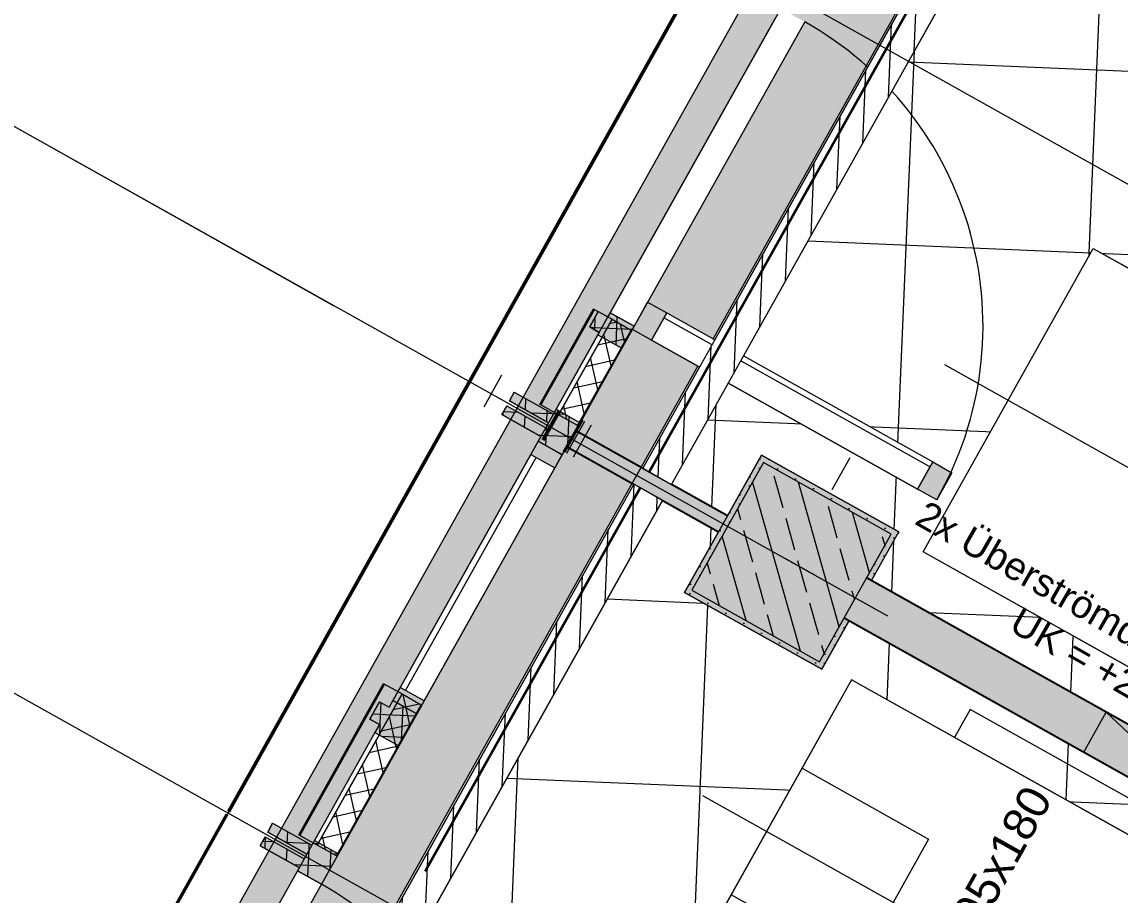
# Model space of a CAD drawing. Header units: metres. Extents: x -27.1 to 50.1, y 105.7 to 163.4.
# Drawn here: x -16.361 to -13.363, y 131.424 to 133.809 of the extents above; entities that cross this region are included whole.
import ezdxf

# ---------------------------------------------------------------- set-up
doc = ezdxf.new("R2010")
doc.units = ezdxf.units.M
doc.header["$MEASUREMENT"] = 0
for name, pattern in [('Achse', [0.0023, 0.0015, -0.0008]), ('Punktlinie', [0.0035, 0, -0.0035]), ('Strichlinie-über-Schnitt', [0.0023, 0.0008, -0.0015]), ('Strichlinie_ eng', [0.0023, 0.0015, -0.0008]), ('Strichpunktlinie', [0.006703, 0.003528, -0.001764, 0, -0.001411]), ('Wipeout_Contour', [1, 0, -1])]:
    doc.linetypes.add(name, pattern=pattern)
for name, color, linetype in [('00  Raster', 7, 'Continuous'), ('00  Raster Ausbau', 7, 'Continuous'), ('10  Fassade', 7, 'Continuous'), ('10  Fassade_Deckschraffur', 7, 'Continuous'), ('10  Fassade_Schnittschraffur', 7, 'Continuous'), ('10  Stützen', 7, 'Continuous'), ('10  Stützen_Schnittschraffur', 7, 'Continuous'), ('10  Wand Massiv_Deckschraffur', 7, 'Continuous'), ('10  Wand Massiv_Fenster', 7, 'Continuous'), ('20  Deckensegel', 7, 'Continuous'), ('20  Möbel', 7, 'Continuous'), ('20 Wand Leichtbau MIETERAUSBAU_Fenster', 7, 'Continuous'), ('50  NUF - Raumstempel', 7, 'Continuous'), ('Neubau_20  Decke Abhangdecke', 7, 'Continuous'), ('Neubau_20  Decke Abhangdecke_Deckschraffur', 7, 'Continuous'), ('Neubau_20  Deckenspiegel + Einbauten', 7, 'Continuous'), ('Neubau_20 Wand Leichtbau MIETERAUSBAU', 7, 'Continuous'), ('Neubau_20 Wand Leichtbau MIETERAUSBAU_Fenster', 7, 'Continuous'), ('Neubau_20 Wand Leichtbau MIETERAUSBAU_Schnittschraffur', 7, 'Continuous')]:
    doc.layers.add(name, color=color, linetype=linetype)
doc.styles.add('ERSTELLTER_STIL_1', font='arial.ttf')
pattern_1 = [(87.60545, (0, 0), (-0.4995634, 0.0208903), []), (177.60545, (0, 0), (0.0208903, 0.4995634), [])]
pattern_2 = [(102.605446, (0, 0), (0.048794801, 0.0109118), []), (192.605446, (0, 0), (-0.0109118, 0.048794801), [])]
pattern_3 = [(87.605446, (0, 0), (-0.059947608, 0.00250684), []), (177.605446, (0, 0), (0.00250684, 0.059947608), [])]
pattern_4 = [(87.605446, (0, 0), (-0.06494324, 0.002715745), [])]

msp = doc.modelspace()

# ---------------------------------------------------------------- wipeouts: each hides what was drawn before it
at = {"color": 254, "linetype": 'Wipeout_Contour', "lineweight": 0, "ltscale": 578.896248}
msp.add_wipeout([(1.5068, 161.8649), (-18.3925, 126.3498), (-18.2219, 126.2542), (1.6769, 161.7686)], dxfattribs=at).dxf.layer = '10  Fassade_Deckschraffur'

# ---------------------------------------------------------------- next in the draw order: wipeouts: each hides what was drawn before it
at = {"color": 254, "linetype": 'Wipeout_Contour', "lineweight": 0, "ltscale": 579.750368}
msp.add_wipeout([(1.2236, 162.0253), (-18.6764, 126.5088), (-18.6188, 126.4766), (1.2811, 161.9927)], dxfattribs=at).dxf.layer = '10  Fassade_Deckschraffur'

# ---------------------------------------------------------------- next in the draw order: wipeouts: each hides what was drawn before it
at = {"color": 254, "linetype": 'Wipeout_Contour', "lineweight": 0, "ltscale": 579.478915}
msp.add_wipeout([(-18.4602, 126.3877), (1.4393, 161.9032), (1.2811, 161.9927), (-18.6188, 126.4766)], dxfattribs=at).dxf.layer = '10  Fassade_Deckschraffur'

# ---------------------------------------------------------------- next in the draw order: wipeouts: each hides what was drawn before it
at = {"color": 254, "linetype": 'Wipeout_Contour', "lineweight": 0, "ltscale": 579.276268}
msp.add_wipeout([(1.4393, 161.9032), (-18.4602, 126.3877), (-18.4575, 126.3862), (1.4419, 161.9017)], dxfattribs=at).dxf.layer = '10  Fassade_Deckschraffur'

# ---------------------------------------------------------------- next in the draw order: wipeouts: each hides what was drawn before it
at = {"color": 254, "linetype": 'Wipeout_Contour', "lineweight": 0, "ltscale": 579.199344}
msp.add_wipeout([(1.4446, 161.9001), (-18.4548, 126.3847), (-18.4016, 126.3549), (1.4977, 161.8701)], dxfattribs=at).dxf.layer = '10  Fassade_Deckschraffur'

# ---------------------------------------------------------------- next in the draw order: wipeouts: each hides what was drawn before it
at = {"color": 254, "linetype": 'Wipeout_Contour', "lineweight": 0, "ltscale": 579.127053}
msp.add_wipeout([(-18.3972, 126.3524), (1.5021, 161.8676), (1.4977, 161.8701), (-18.4016, 126.3549)], dxfattribs=at).dxf.layer = '10  Fassade_Deckschraffur'

# ---------------------------------------------------------------- next in the draw order: wipeouts: each hides what was drawn before it
at = {"color": 254, "linetype": 'Wipeout_Contour', "lineweight": 0, "ltscale": 579.115674}
msp.add_wipeout([(1.5021, 161.8676), (-18.3972, 126.3524), (-18.3925, 126.3498), (1.5068, 161.8649)], dxfattribs=at).dxf.layer = '10  Fassade_Deckschraffur'

# ---------------------------------------------------------------- next in the draw order: hatches: boundary and pattern name
at = {"layer": '10  Wand Massiv_Deckschraffur', "linetype": 'Continuous', "lineweight": 0, "true_color": 0xffffff}
msp.add_hatch(color=7, dxfattribs=at).paths.add_polyline_path([(-18.2218, 126.2542), (1.677, 161.7686), (1.3506, 161.9533), (-18.549, 126.4375)])
at = {"layer": 'Neubau_20  Decke Abhangdecke_Deckschraffur', "linetype": 'Continuous', "lineweight": 18, "true_color": 0xdcff15}
h = msp.add_hatch(dxfattribs=at)
h.set_pattern_fill('Bauliche_Anlagen__geplan_55', color=60, style=0, pattern_type=2)
h.set_pattern_definition(pattern_1)
h.paths.add_polyline_path([(-14.5878, 132.5457), (-14.4351, 132.4601), (-14.3423, 132.6259), (-13.9671, 132.4157), (-14.0417, 132.2827), (-10.5651, 130.3348), (-7.9867, 134.9366), (-11.4632, 136.8845), (-11.5378, 136.7515), (-11.9129, 136.9617), (-11.82, 137.1274), (-11.9727, 137.213)])
h = msp.add_hatch(dxfattribs=at)
h.set_pattern_fill('Bauliche_Anlagen__geplan_55', color=60, style=0, pattern_type=2)
h.set_pattern_definition(pattern_1)
h.paths.add_polyline_path([(-18.5789, 125.4226), (-16.3631, 124.1811), (-16.3557, 124.1941), (-12.4212, 121.9896), (-7.1238, 131.4442), (-9.1608, 132.5855), (-10.5172, 130.1646), (-14.1028, 132.1736), (-14.1773, 132.0406), (-14.5524, 132.2508), (-14.4596, 132.4165), (-14.6122, 132.5021)])

# ---------------------------------------------------------------- next in the draw order: linework, layer by layer
at = {"layer": '10  Fassade', "color": 255, "linetype": 'Punktlinie', "lineweight": 18, "ltscale": 1000}
msp.add_line((-18.3745, 126.3397), (1.5247, 161.8548), dxfattribs=at)
at = {"layer": '10  Fassade', "color": 7, "linetype": 'Continuous', "lineweight": 13, "ltscale": 1000}
for p, q in [((-14.7876, 133.0176), (-14.8111, 132.9757)), ((-15.0169, 132.7976), (-15.0304, 132.7736)), ((-15.0304, 132.7736), (-14.9235, 132.7137)), ((-15.0377, 132.7605), (-15.0511, 132.7365)), ((-15.0377, 132.7605), (-14.9308, 132.7006)), ((-14.9235, 132.7137), (-14.9308, 132.7006)), ((-15.385, 131.9515), (-15.4114, 131.9044)), ((-15.4114, 131.9044), (-15.3852, 131.8897)), ((-15.6768, 131.6199), (-15.6903, 131.5959)), ((-15.6976, 131.5828), (-15.711, 131.5588)), ((-15.6976, 131.5828), (-15.5907, 131.5229)), ((-15.6903, 131.5959), (-15.5834, 131.536))]:
    msp.add_line(p, q, dxfattribs=at)
at = {"layer": '10  Fassade', "color": 255, "linetype": 'Punktlinie', "lineweight": 18, "ltscale": 1000, "flags": 128}
for points in [[(-18.6764, 126.5088), (1.2236, 162.0253)], [(-18.6188, 126.4766), (1.2811, 161.9927)], [(-18.4602, 126.3877), (1.4393, 161.9032)], [(-18.4575, 126.3862), (1.4419, 161.9017)], [(-18.4548, 126.3847), (1.4446, 161.9001)], [(-18.4016, 126.3549), (1.4977, 161.8701)], [(-18.3972, 126.3524), (1.5021, 161.8676)], [(-18.3925, 126.3498), (1.5068, 161.8649)], [(-18.2219, 126.2542), (1.6769, 161.7686)]]:
    msp.add_lwpolyline(points, dxfattribs=at)
at = {"layer": '10  Fassade', "color": 7, "linetype": 'Strichlinie_ eng', "lineweight": 18, "ltscale": 1000, "flags": 128}
for points in [[(1.4333, 161.9065), (1.0653, 161.2497), (0.9101, 160.9727), (0.4643, 160.1771), (0.2502, 159.795), (-0.2545, 158.8942), (-0.4097, 158.6172), (-0.8555, 157.8216), (-1.0696, 157.4395), (-1.5743, 156.5388), (-1.7294, 156.2618), (-2.1752, 155.4662), (-2.3893, 155.0841), (-2.894, 154.1833), (-3.0492, 153.9063), (-3.495, 153.1107), (-3.7091, 152.7286), (-4.2138, 151.8278), (-4.369, 151.5509), (-4.8148, 150.7552), (-5.0289, 150.3731), (-5.5336, 149.4724), (-5.6888, 149.1954), (-6.1346, 148.3998), (-6.3487, 148.0177), (-6.8533, 147.1169), (-7.0085, 146.8399), (-7.4543, 146.0443), (-7.6684, 145.6622), (-8.1731, 144.7615), (-8.3283, 144.4845), (-8.7741, 143.6889), (-8.9882, 143.3067), (-9.4929, 142.406), (-9.6481, 142.129), (-10.0939, 141.3334), (-10.308, 140.9513), (-10.8127, 140.0505), (-10.9679, 139.7736), (-11.4136, 138.9779), (-11.6277, 138.5958), (-12.1324, 137.6951), (-12.2876, 137.4181), (-12.7334, 136.6225), (-12.9475, 136.2404), (-13.4522, 135.3396), (-13.6074, 135.0626), (-14.0532, 134.267), (-14.2673, 133.8849), (-14.772, 132.9842), (-14.9272, 132.7072), (-15.373, 131.9115), (-15.5871, 131.5294), (-16.0917, 130.6287), (-16.2469, 130.3517), (-16.6927, 129.5561), (-16.9068, 129.174), (-17.4115, 128.2732), (-17.5667, 127.9962), (-18.0125, 127.2006), (-18.4661, 126.391)], [(1.4986, 161.8696), (1.1307, 161.213), (0.9755, 160.9361), (0.5297, 160.1404), (0.3156, 159.7583), (-0.189, 158.8576), (-0.3442, 158.5806), (-0.79, 157.785), (-1.0041, 157.4029), (-1.5088, 156.5021), (-1.664, 156.2251), (-2.1098, 155.4295), (-2.3239, 155.0474), (-2.8286, 154.1467), (-2.9838, 153.8697), (-3.4296, 153.074), (-3.6437, 152.6919), (-4.1484, 151.7912), (-4.3036, 151.5142), (-4.7494, 150.7186), (-4.9634, 150.3365), (-5.4681, 149.4357), (-5.6233, 149.1587), (-6.0691, 148.3631), (-6.2832, 147.981), (-6.7879, 147.0803), (-6.9431, 146.8033), (-7.3889, 146.0077), (-7.603, 145.6255), (-8.1077, 144.7248), (-8.2629, 144.4478), (-8.7087, 143.6522), (-8.9228, 143.2701), (-9.4275, 142.3693), (-9.5827, 142.0924), (-10.0284, 141.2967), (-10.2425, 140.9146), (-10.7472, 140.0139), (-10.9024, 139.7369), (-11.3482, 138.9413), (-11.5623, 138.5592), (-12.067, 137.6584), (-12.2222, 137.3814), (-12.668, 136.5858), (-12.8821, 136.2037), (-13.3868, 135.303), (-13.542, 135.026), (-13.9878, 134.2303), (-14.2019, 133.8482), (-14.7065, 132.9475), (-14.8617, 132.6705), (-15.3075, 131.8749), (-15.5216, 131.4928), (-16.0263, 130.592), (-16.1815, 130.315), (-16.6273, 129.5194), (-16.8414, 129.1373), (-17.3461, 128.2366), (-17.5013, 127.9596), (-17.9471, 127.164), (-18.4007, 126.3544)], [(-14.8111, 132.9757), (-14.7876, 133.0176)], [(-14.7876, 133.0176), (-14.7615, 133.0029)], [(-14.7849, 132.961), (-14.8111, 132.9757)], [(-15.0304, 132.7736), (-15.0169, 132.7976)], [(-14.9235, 132.7137), (-15.0304, 132.7736)], [(-15.0169, 132.7976), (-14.9101, 132.7377)], [(-15.0511, 132.7365), (-15.0377, 132.7605)], [(-15.0377, 132.7605), (-14.9308, 132.7006)], [(-14.9443, 132.6766), (-15.0511, 132.7365)], [(-15.4114, 131.9044), (-15.385, 131.9515)], [(-15.385, 131.9515), (-15.3588, 131.9368)], [(-15.3852, 131.8897), (-15.4114, 131.9044)], [(-15.6903, 131.5959), (-15.6768, 131.6199)], [(-15.6768, 131.6199), (-15.57, 131.56)], [(-15.711, 131.5588), (-15.6976, 131.5828)], [(-15.6976, 131.5828), (-15.5907, 131.5229)], [(-15.5834, 131.536), (-15.6903, 131.5959)], [(-15.6042, 131.4989), (-15.711, 131.5588)]]:
    msp.add_lwpolyline(points, dxfattribs=at)
at = {"layer": '10  Fassade', "color": 7, "linetype": 'Continuous', "lineweight": 13, "ltscale": 1000, "flags": 128}
msp.add_lwpolyline([(-15.5834, 131.536), (-15.5871, 131.5294), (-15.5907, 131.5229)], dxfattribs=at)
at = {"layer": '10  Wand Massiv_Fenster', "color": 7, "linetype": 'Continuous', "lineweight": 13, "ltscale": 1000}
for p, q in [((1.3506, 161.9533), (-18.549, 126.4375)), ((1.677, 161.7686), (-18.2218, 126.2542))]:
    msp.add_line(p, q, dxfattribs=at)
at = {"layer": '20  Möbel', "color": 9, "linetype": 'Continuous', "lineweight": 18, "ltscale": 1000}
for p, q in [((-13.7723, 131.9311), (-13.9678, 131.5822)), ((-12.7254, 131.3446), (-13.7723, 131.9311)), ((-13.9678, 131.5822), (-12.921, 130.9956))]:
    msp.add_line(p, q, dxfattribs=at)
at = {"layer": 'Neubau_20  Decke Abhangdecke', "color": 7, "linetype": 'Strichlinie-über-Schnitt', "lineweight": 13, "ltscale": 1000, "flags": 128}
msp.add_lwpolyline([(-14.5878, 132.5457), (-14.4351, 132.4601), (-14.3423, 132.6259), (-13.9671, 132.4157), (-14.0417, 132.2827), (-10.5651, 130.3348), (-7.9867, 134.9366), (-11.4632, 136.8845), (-11.5378, 136.7515), (-11.9129, 136.9617), (-11.82, 137.1274), (-11.9727, 137.213)], close=True, dxfattribs=at)
at = {"layer": 'Neubau_20  Decke Abhangdecke', "color": 7, "linetype": 'Continuous', "lineweight": 13, "ltscale": 1000, "flags": 128}
msp.add_lwpolyline([(-18.5789, 125.4226), (-16.3631, 124.1811), (-16.3557, 124.1941), (-12.4212, 121.9896), (-7.1238, 131.4442), (-9.1608, 132.5855), (-10.5172, 130.1646), (-14.1028, 132.1736), (-14.1773, 132.0406), (-14.5524, 132.2508), (-14.4596, 132.4165), (-14.6122, 132.5021)], close=True, dxfattribs=at)

# ---------------------------------------------------------------- next in the draw order: wipeouts: each hides what was drawn before it
at = {"color": 254, "linetype": 'Wipeout_Contour', "lineweight": 0, "ltscale": 536.788155}
msp.add_wipeout([(-14.7551, 133.0143), (-14.6897, 132.9776), (-14.2239, 133.809), (-14.2893, 133.8456)], dxfattribs=at).dxf.layer = '10  Fassade_Deckschraffur'
at = {"color": 254, "linetype": 'Wipeout_Contour', "lineweight": 0, "ltscale": 534.631781}
msp.add_wipeout([(-14.9027, 132.7508), (-14.8373, 132.7141), (-14.7234, 132.9174), (-14.7888, 132.9541)], dxfattribs=at).dxf.layer = '10  Fassade_Deckschraffur'
at = {"color": 254, "linetype": 'Wipeout_Contour', "lineweight": 0, "ltscale": 532.611134}
msp.add_wipeout([(-15.3485, 131.9552), (-15.2831, 131.9185), (-14.8862, 132.6269), (-14.9516, 132.6635)], dxfattribs=at).dxf.layer = '10  Fassade_Deckschraffur'
at = {"color": 254, "linetype": 'Wipeout_Contour', "lineweight": 0, "ltscale": 530.421931}
msp.add_wipeout([(-15.5626, 131.5731), (-15.4972, 131.5364), (-15.332, 131.8313), (-15.3974, 131.8679)], dxfattribs=at).dxf.layer = '10  Fassade_Deckschraffur'
at = {"color": 254, "linetype": 'Wipeout_Contour', "lineweight": 0, "ltscale": 528.028605}
msp.add_wipeout([(-16.0749, 130.6588), (-16.0095, 130.6221), (-15.5436, 131.4535), (-15.6091, 131.4902)], dxfattribs=at).dxf.layer = '10  Fassade_Deckschraffur'

# ---------------------------------------------------------------- next in the draw order: hatches: boundary and pattern name
at = {"layer": '10  Fassade', "linetype": 'Continuous', "lineweight": 0, "true_color": 0xffffff}
for points in [[(-14.9469, 132.7641), (-14.9443, 132.7626), (-14.7981, 133.0234), (-14.8007, 133.0249)], [(-14.8439, 132.7064), (-14.8422, 132.7054), (-14.696, 132.9663), (-14.6978, 132.9672)], [(-15.6055, 131.5885), (-15.6029, 131.587), (-15.3715, 132.0001), (-15.3741, 132.0016)], [(-15.5026, 131.5308), (-15.5009, 131.5299), (-15.2694, 131.9429), (-15.2712, 131.9439)]]:
    msp.add_hatch(color=7, dxfattribs=at).paths.add_polyline_path(points)
at = {"layer": '10  Fassade', "linetype": 'Continuous', "lineweight": 13, "true_color": 0x000100}
h = msp.add_hatch(dxfattribs=at)
h.set_pattern_fill('Dämmung__hart_2_0001', color=98, style=0, pattern_type=2)
h.set_pattern_definition(pattern_2)
h.paths.add_polyline_path([(-14.8963, 132.7357), (-14.8439, 132.7064), (-14.6978, 132.9672), (-14.7501, 132.9966)])
h = msp.add_hatch(dxfattribs=at)
h.set_pattern_fill('Dämmung__hart_2_0001', color=98, style=0, pattern_type=2)
h.set_pattern_definition(pattern_2)
h.paths.add_polyline_path([(-15.5549, 131.5602), (-15.5026, 131.5308), (-15.2712, 131.9439), (-15.3235, 131.9732)])
at = {"layer": '10  Fassade_Schnittschraffur', "linetype": 'Continuous', "lineweight": 0, "true_color": 0xffffff}
for points in [[(-14.7615, 133.0029), (-14.7876, 133.0176), (-14.8111, 132.9757), (-14.7849, 132.961)], [(-14.7551, 133.0143), (-14.7615, 133.0029), (-14.7849, 132.961), (-14.7888, 132.9541), (-14.7234, 132.9174), (-14.6897, 132.9776)], [(-14.7551, 133.0143), (-14.6897, 132.9776), (-14.755, 133.0144)], [(-15.0169, 132.7976), (-15.0304, 132.7736), (-14.9235, 132.7137), (-14.9101, 132.7377)], [(-15.0511, 132.7365), (-14.9443, 132.6766), (-14.9308, 132.7006), (-15.0377, 132.7605)], [(-15.385, 131.9515), (-15.4114, 131.9044), (-15.3852, 131.8897), (-15.3588, 131.9368)], [(-15.57, 131.56), (-15.6768, 131.6199), (-15.6903, 131.5959), (-15.5834, 131.536)], [(-15.711, 131.5588), (-15.6042, 131.4989), (-15.5907, 131.5229), (-15.6976, 131.5828)], [(-15.5834, 131.536), (-15.5871, 131.5294), (-15.5907, 131.5229), (-15.6042, 131.4989), (-15.6091, 131.4902), (-15.5436, 131.4535), (-15.4972, 131.5364), (-15.5626, 131.5731)], [(-15.6092, 131.49), (-15.5437, 131.4533), (-15.6091, 131.4902)]]:
    msp.add_hatch(color=7, dxfattribs=at).paths.add_polyline_path(points)
at = {"layer": '10  Fassade_Schnittschraffur', "linetype": 'Continuous', "lineweight": 13, "true_color": 0x000100}
h = msp.add_hatch(dxfattribs=at)
h.set_pattern_fill('Dämmung__hart_1_0001', color=98, style=0, pattern_type=2)
h.set_pattern_definition(pattern_3)
h.paths.add_polyline_path([(-14.7615, 133.0029), (-14.7876, 133.0176), (-14.8111, 132.9757), (-14.7849, 132.961)])
h = msp.add_hatch(dxfattribs=at)
h.set_pattern_fill('Dämmung__hart_1_0001', color=98, style=0, pattern_type=2)
h.set_pattern_definition(pattern_3)
h.paths.add_polyline_path([(-14.7551, 133.0143), (-14.7615, 133.0029), (-14.7849, 132.961), (-14.7888, 132.9541), (-14.7234, 132.9174), (-14.6897, 132.9776)])
h = msp.add_hatch(dxfattribs=at)
h.set_pattern_fill('Dämmung__hart_1_0001', color=98, style=0, pattern_type=2)
h.set_pattern_definition(pattern_3)
h.paths.add_polyline_path([(-15.0169, 132.7976), (-15.0304, 132.7736), (-14.9235, 132.7137), (-14.9101, 132.7377)])
h = msp.add_hatch(dxfattribs=at)
h.set_pattern_fill('Dämmung__hart_1_0001', color=98, style=0, pattern_type=2)
h.set_pattern_definition(pattern_3)
h.paths.add_polyline_path([(-15.0511, 132.7365), (-14.9443, 132.6766), (-14.9308, 132.7006), (-15.0377, 132.7605)])
h = msp.add_hatch(dxfattribs=at)
h.set_pattern_fill('Dämmung__hart_1_0001', color=98, style=0, pattern_type=2)
h.set_pattern_definition(pattern_3)
h.paths.add_polyline_path([(-15.385, 131.9515), (-15.4114, 131.9044), (-15.3852, 131.8897), (-15.3588, 131.9368)])
h = msp.add_hatch(dxfattribs=at)
h.set_pattern_fill('Dämmung__hart_1_0001', color=98, style=0, pattern_type=2)
h.set_pattern_definition(pattern_3)
h.paths.add_polyline_path([(-15.57, 131.56), (-15.6768, 131.6199), (-15.6903, 131.5959), (-15.5834, 131.536)])
h = msp.add_hatch(dxfattribs=at)
h.set_pattern_fill('Dämmung__hart_1_0001', color=98, style=0, pattern_type=2)
h.set_pattern_definition(pattern_3)
h.paths.add_polyline_path([(-15.711, 131.5588), (-15.6042, 131.4989), (-15.5907, 131.5229), (-15.6976, 131.5828)])
h = msp.add_hatch(dxfattribs=at)
h.set_pattern_fill('Dämmung__hart_1_0001', color=98, style=0, pattern_type=2)
h.set_pattern_definition(pattern_3)
h.paths.add_polyline_path([(-15.5834, 131.536), (-15.5871, 131.5294), (-15.5907, 131.5229), (-15.6042, 131.4989), (-15.6091, 131.4902), (-15.5436, 131.4535), (-15.4972, 131.5364), (-15.5626, 131.5731)])

# ---------------------------------------------------------------- next in the draw order: linework, layer by layer
at = {"layer": '10  Fassade', "color": 7, "linetype": 'Continuous', "lineweight": 13, "ltscale": 1000}
for p, q in [((-14.7876, 133.0176), (-14.7615, 133.0029)), ((-14.7551, 133.0143), (-14.7615, 133.0029)), ((-14.7551, 133.0143), (-14.6897, 132.9776)), ((-14.8111, 132.9757), (-14.7849, 132.961)), ((-14.7849, 132.961), (-14.7888, 132.9541)), ((-14.7888, 132.9541), (-14.7234, 132.9174)), ((-14.6897, 132.9776), (-14.7234, 132.9174)), ((-15.0169, 132.7976), (-14.9101, 132.7377)), ((-14.9027, 132.7508), (-14.9101, 132.7377)), ((-14.9027, 132.7508), (-14.8373, 132.7141)), ((-15.0511, 132.7365), (-14.9443, 132.6766)), ((-14.8373, 132.7141), (-14.8862, 132.6269)), ((-14.9443, 132.6766), (-14.9516, 132.6635)), ((-15.385, 131.9515), (-15.3588, 131.9368)), ((-15.3485, 131.9552), (-15.3588, 131.9368)), ((-15.2831, 131.9185), (-15.332, 131.8313)), ((-15.3852, 131.8897), (-15.3974, 131.8679)), ((-15.3974, 131.8679), (-15.332, 131.8313)), ((-15.6768, 131.6199), (-15.57, 131.56)), ((-15.711, 131.5588), (-15.6042, 131.4989)), ((-15.5626, 131.5731), (-15.57, 131.56)), ((-15.5626, 131.5731), (-15.4972, 131.5364)), ((-15.4972, 131.5364), (-15.5436, 131.4535)), ((-15.6042, 131.4989), (-15.6091, 131.4902)), ((-15.6091, 131.4902), (-15.5436, 131.4535))]:
    msp.add_line(p, q, dxfattribs=at)
at = {"layer": '10  Fassade', "color": 7, "linetype": 'Continuous', "lineweight": 18, "ltscale": 1000, "flags": 128}
for points in [[(-14.2893, 133.8456), (-14.7551, 133.0143)], [(-14.2239, 133.809), (-14.6897, 132.9776)], [(-14.7888, 132.9541), (-14.9027, 132.7508)], [(-14.7234, 132.9174), (-14.8373, 132.7141)], [(-14.9516, 132.6635), (-15.3485, 131.9552)], [(-14.8862, 132.6269), (-15.2831, 131.9185)], [(-15.3974, 131.8679), (-15.5626, 131.5731)], [(-15.332, 131.8313), (-15.4972, 131.5364)], [(-15.6091, 131.4902), (-16.0749, 130.6588)], [(-15.5436, 131.4535), (-16.0095, 130.6221)]]:
    msp.add_lwpolyline(points, dxfattribs=at)
for points in [[(-14.9469, 132.7641), (-14.8007, 133.0249), (-14.7981, 133.0234), (-14.9443, 132.7626)], [(-14.9443, 132.7626), (-14.7981, 133.0234), (-14.7501, 132.9966), (-14.8963, 132.7357)], [(-14.6897, 132.9776), (-14.755, 133.0144)], [(-14.8963, 132.7357), (-14.7501, 132.9966), (-14.6978, 132.9672), (-14.8439, 132.7064)], [(-14.8439, 132.7064), (-14.6978, 132.9672), (-14.696, 132.9663), (-14.8422, 132.7054)], [(-15.6055, 131.5885), (-15.3741, 132.0016), (-15.3715, 132.0001), (-15.6029, 131.587)], [(-15.6029, 131.587), (-15.3715, 132.0001), (-15.3235, 131.9732), (-15.5549, 131.5602)], [(-15.5549, 131.5602), (-15.3235, 131.9732), (-15.2712, 131.9439), (-15.5026, 131.5308)], [(-15.5026, 131.5308), (-15.2712, 131.9439), (-15.2694, 131.9429), (-15.5009, 131.5299)], [(-15.6091, 131.4902), (-15.5437, 131.4533)]]:
    msp.add_lwpolyline(points, close=True, dxfattribs=at)
at = {"layer": '10  Fassade', "color": 7, "linetype": 'Continuous', "lineweight": 13, "ltscale": 1000}
msp.add_arc((-16.0094, 130.6223), 0.9526, 330.1365, 60.738, dxfattribs=at)
at = {"layer": 'Neubau_20 Wand Leichtbau MIETERAUSBAU', "color": 7, "linetype": 'Continuous', "lineweight": 13, "ltscale": 1000, "flags": 128}
msp.add_lwpolyline([(-14.8504, 132.6928), (-14.8748, 132.6492)], dxfattribs=at)

# ---------------------------------------------------------------- next in the draw order: wipeouts: each hides what was drawn before it
at = {"color": 254, "linetype": 'Wipeout_Contour', "lineweight": 0, "ltscale": 532.610914}
msp.add_wipeout([(-15.3284, 131.9911), (-15.263, 131.9544), (-14.9063, 132.5909), (-14.9718, 132.6276)], dxfattribs=at).dxf.layer = '10  Fassade_Deckschraffur'
at = {"color": 254, "linetype": 'Wipeout_Contour', "lineweight": 0, "ltscale": 534.152631}
msp.add_wipeout([(-14.6006, 133.0139), (-14.6421, 132.9397), (-13.9158, 132.5327), (-13.8742, 132.6069)], dxfattribs=at).dxf.layer = '10  Fassade_Schnittschraffur'

# ---------------------------------------------------------------- next in the draw order: hatches: boundary and pattern name
at = {"layer": '10  Fassade_Schnittschraffur', "linetype": 'Continuous', "lineweight": 0, "true_color": 0xffffff}
for points in [[(-14.6529, 133.0432), (-14.6945, 132.969), (-14.6421, 132.9397), (-14.6006, 133.0139)], [(-14.9027, 132.7508), (-14.9101, 132.7377), (-14.9235, 132.7137), (-14.9308, 132.7006), (-14.9443, 132.6766), (-14.9516, 132.6635), (-14.8862, 132.6269), (-14.8373, 132.7141)], [(-14.9517, 132.6634), (-14.9718, 132.6276), (-14.9063, 132.5909), (-14.8863, 132.6267)], [(-14.9517, 132.6634), (-14.8863, 132.6267), (-14.9516, 132.6635)], [(-13.8742, 132.6069), (-13.9158, 132.5327), (-13.8634, 132.5034), (-13.8219, 132.5776)], [(-15.283, 131.9187), (-15.263, 131.9544), (-15.3284, 131.9911), (-15.3484, 131.9553)], [(-15.3485, 131.9552), (-15.3588, 131.9368), (-15.3852, 131.8897), (-15.3974, 131.8679), (-15.332, 131.8313), (-15.2831, 131.9185)], [(-15.3485, 131.9552), (-15.2831, 131.9185), (-15.3484, 131.9553)]]:
    msp.add_hatch(color=7, dxfattribs=at).paths.add_polyline_path(points)
at = {"layer": '10  Fassade_Schnittschraffur', "linetype": 'Continuous', "lineweight": 13, "true_color": 0x000100}
h = msp.add_hatch(dxfattribs=at)
h.set_pattern_fill('Dämmung__hart_1_0001', color=98, style=0, pattern_type=2)
h.set_pattern_definition(pattern_3)
h.paths.add_polyline_path([(-14.9027, 132.7508), (-14.9101, 132.7377), (-14.9235, 132.7137), (-14.9308, 132.7006), (-14.9443, 132.6766), (-14.9516, 132.6635), (-14.8862, 132.6269), (-14.8373, 132.7141)])
h = msp.add_hatch(dxfattribs=at)
h.set_pattern_fill('Dämmung__hart_1_0001', color=98, style=0, pattern_type=2)
h.set_pattern_definition(pattern_3)
h.paths.add_polyline_path([(-15.3485, 131.9552), (-15.3588, 131.9368), (-15.3852, 131.8897), (-15.3974, 131.8679), (-15.332, 131.8313), (-15.2831, 131.9185)])
at = {"layer": '10  Stützen_Schnittschraffur', "linetype": 'Continuous', "lineweight": 0, "true_color": 0xffffff}
for points in [[(-14.3423, 132.6259), (-14.5524, 132.2508), (-14.1773, 132.0406), (-14.1028, 132.1736), (-14.1159, 132.1809), (-14.1831, 132.061), (-14.532, 132.2565), (-14.3365, 132.6055), (-13.9876, 132.41), (-14.0548, 132.29), (-14.0417, 132.2827), (-13.9671, 132.4157)], [(-14.1831, 132.061), (-13.9876, 132.41), (-14.3365, 132.6055), (-14.532, 132.2565)]]:
    msp.add_hatch(color=7, dxfattribs=at).paths.add_polyline_path(points)
at = {"layer": '10  Stützen_Schnittschraffur', "linetype": 'Continuous', "lineweight": 13, "true_color": 0x000100}
h = msp.add_hatch(dxfattribs=at)
h.set_pattern_fill('Gips_0001', color=98, style=0, pattern_type=2)
h.set_pattern_definition([(87.605446, (0, 0), (-0.02497817, 0.001044517), [0, -0.025])])
h.paths.add_polyline_path([(-14.3423, 132.6259), (-14.5524, 132.2508), (-14.1773, 132.0406), (-14.1028, 132.1736), (-14.1159, 132.1809), (-14.1831, 132.061), (-14.532, 132.2565), (-14.3365, 132.6055), (-13.9876, 132.41), (-14.0548, 132.29), (-14.0417, 132.2827), (-13.9671, 132.4157)])
h = msp.add_hatch(dxfattribs=at)
h.set_pattern_fill('Beton__Stahlbeton_0001', color=98, style=0, pattern_type=2)
h.set_pattern_definition([(285.738, (-14.53203, 132.25652), (0.115501, 0.032549), []), (285.738, (-14.58978, 132.24024), (0.115501, 0.032549), [0.09, -0.03])])
h.paths.add_polyline_path([(-14.1831, 132.061), (-13.9876, 132.41), (-14.3365, 132.6055), (-14.532, 132.2565)])
at = {"layer": 'Neubau_20 Wand Leichtbau MIETERAUSBAU_Schnittschraffur', "linetype": 'Continuous', "lineweight": 18}
msp.add_hatch(color=9, dxfattribs=at).paths.add_polyline_path([(-14.8748, 132.6492), (-14.4596, 132.4165), (-14.4351, 132.4601), (-14.8504, 132.6928)])

# ---------------------------------------------------------------- next in the draw order: linework, layer by layer
at = {"layer": '10  Fassade', "color": 7, "linetype": 'Continuous', "lineweight": 18, "ltscale": 1000}
for p, q in [((-14.6006, 133.0139), (-13.8742, 132.6069)), ((-14.6079, 133.0008), (-13.8816, 132.5938)), ((-14.6421, 132.9397), (-13.9158, 132.5327)), ((-14.9718, 132.6276), (-15.3284, 131.9911)), ((-15.3136, 131.9828), (-14.9569, 132.6193)), ((-15.263, 131.9544), (-14.9063, 132.5909))]:
    msp.add_line(p, q, dxfattribs=at)
at = {"layer": '10  Fassade', "color": 7, "linetype": 'Continuous', "lineweight": 13, "ltscale": 1000}
for p, q in [((-14.9516, 132.6635), (-14.8862, 132.6269)), ((-15.3485, 131.9552), (-15.2831, 131.9185))]:
    msp.add_line(p, q, dxfattribs=at)
at = {"layer": '10  Fassade', "color": 7, "linetype": 'Continuous', "lineweight": 18, "ltscale": 1000, "flags": 128}
for points in [[(-14.6529, 133.0432), (-14.6006, 133.0139), (-14.6421, 132.9397), (-14.6945, 132.969)], [(-14.6006, 133.0139), (-13.8742, 132.6069), (-13.9158, 132.5327), (-14.6421, 132.9397)], [(-14.9517, 132.6634), (-14.9718, 132.6276), (-14.9063, 132.5909), (-14.8863, 132.6267)], [(-14.9516, 132.6635), (-14.8863, 132.6267)], [(-13.8742, 132.6069), (-13.8219, 132.5776), (-13.8634, 132.5034), (-13.9158, 132.5327)], [(-15.283, 131.9187), (-15.263, 131.9544), (-15.3284, 131.9911), (-15.3484, 131.9553)], [(-15.2831, 131.9185), (-15.3484, 131.9553)]]:
    msp.add_lwpolyline(points, close=True, dxfattribs=at)
at = {"layer": '10  Fassade', "color": 7, "linetype": 'Continuous', "lineweight": 13, "ltscale": 1000}
msp.add_arc((-14.6896, 132.9778), 0.9526, 330.1365, 60.738, dxfattribs=at)
at = {"layer": '10  Stützen', "color": 7, "linetype": 'Continuous', "lineweight": 13, "ltscale": 1000, "flags": 128}
msp.add_lwpolyline([(-14.0417, 132.2827), (-13.9671, 132.4157), (-14.3423, 132.6259), (-14.5524, 132.2508), (-14.1773, 132.0406), (-14.1028, 132.1736)], dxfattribs=at)
msp.add_lwpolyline([(-14.1831, 132.061), (-13.9876, 132.41), (-14.3365, 132.6055), (-14.532, 132.2565)], close=True, dxfattribs=at)
at = {"layer": '50  NUF - Raumstempel', "color": 253, "linetype": 'Punktlinie', "lineweight": 18, "ltscale": 1000, "true_color": 0x9f9f9f, "flags": 128}
msp.add_lwpolyline([(-10.0359, 110.1647), (-20.9522, 116.2812), (-16.4992, 124.2287), (-18.674, 125.4472), (-12.0678, 137.2376), (-11.8323, 137.1056), (-11.9129, 136.9617), (-11.5378, 136.7515), (-11.4571, 136.8954), (-6.3493, 134.0335), (-6.4299, 133.8895), (-6.0548, 133.6794), (-5.9741, 133.8233), (-5.8127, 133.7329), (-8.4694, 128.9914), (-4.7748, 126.9213), (-5.4078, 125.7916), (-2.4722, 124.1468), (-3.7407, 121.8829), (-3.5348, 121.7676)], close=True, dxfattribs=at)
at = {"layer": 'Neubau_20 Wand Leichtbau MIETERAUSBAU', "color": 7, "linetype": 'Continuous', "lineweight": 25, "ltscale": 1000, "flags": 128}
for points in [[(-14.4351, 132.4601), (-14.8504, 132.6928)], [(-14.8748, 132.6492), (-14.4596, 132.4165)]]:
    msp.add_lwpolyline(points, dxfattribs=at)

# ---------------------------------------------------------------- next in the draw order: wipeouts: each hides what was drawn before it
at = {"color": 254, "linetype": 'Wipeout_Contour', "lineweight": 0, "ltscale": 527.43371}
msp.add_wipeout([(-14.0957, 132.012), (-14.5601, 131.1833), (-12.9897, 130.3034), (-12.5254, 131.1322)], dxfattribs=at).dxf.layer = '20  Deckensegel'

# ---------------------------------------------------------------- next in the draw order: linework, layer by layer
at = {"layer": '20  Deckensegel', "color": 7, "linetype": 'Continuous', "lineweight": 18, "ltscale": 1000}
for p, q in [((-14.0957, 132.012), (-14.5601, 131.1833)), ((-12.5254, 131.1322), (-14.0957, 132.012)), ((-14.4247, 131.4249), (-14.2311, 131.7704)), ((-14.2311, 131.7704), (-13.8856, 131.5768)), ((-13.8856, 131.5768), (-14.0792, 131.2314)), ((-14.0792, 131.2314), (-14.4247, 131.4249))]:
    msp.add_line(p, q, dxfattribs=at)
at = {"layer": '20  Deckensegel', "color": 6, "linetype": 'Strichpunktlinie', "lineweight": 18, "ltscale": 1000}
msp.add_line((-12.5831, 130.6201), (-14.5024, 131.6954), dxfattribs=at)
at = {"layer": '20  Deckensegel', "color": 7, "linetype": 'Continuous', "lineweight": 18, "ltscale": 1000, "flags": 128}
msp.add_lwpolyline([(-14.0957, 132.012), (-14.5601, 131.1833), (-12.9897, 130.3034), (-12.5254, 131.1322)], close=True, dxfattribs=at)

# ---------------------------------------------------------------- next in the draw order: texts
at = {"layer": '20  Deckensegel', "color": 7, "linetype": 'Continuous', "lineweight": 13, "insert": (-14.0098, 130.9219), "char_height": 0.09, "attachment_point": 4, "rotation": 60.7389, "style": 'ERSTELLTER_STIL_1'}
msp.add_mtext('\\A1;{\\pql;\\fArial|b0|i0|c0|p38;Typ 1c1 95x180}', dxfattribs=at)

# ---------------------------------------------------------------- next in the draw order: wipeouts: each hides what was drawn before it
at = {"color": 254, "linetype": 'Wipeout_Contour', "lineweight": 0, "ltscale": 534.755815}
msp.add_wipeout([(-14.48, 133.9983), (-14.4835, 134.0003), (-15.7984, 131.6535), (-15.7949, 131.6516)], dxfattribs=at).dxf.layer = '10  Fassade_Deckschraffur'
at = {"color": 254, "linetype": 'Wipeout_Contour', "lineweight": 0, "ltscale": 531.857545}
msp.add_wipeout([(-11.8655, 132.31), (-13.4358, 133.1898), (-13.9002, 132.361), (-12.3298, 131.4812)], dxfattribs=at).dxf.layer = '20  Deckensegel'

# ---------------------------------------------------------------- next in the draw order: hatches: boundary and pattern name
at = {"layer": 'Neubau_20 Wand Leichtbau MIETERAUSBAU_Schnittschraffur', "linetype": 'Continuous', "lineweight": 18}
msp.add_hatch(color=9, dxfattribs=at).paths.add_polyline_path([(-14.1159, 132.1809), (-10.5172, 130.1646), (-10.4561, 130.2737), (-14.0548, 132.29)])

# ---------------------------------------------------------------- next in the draw order: linework, layer by layer
at = {"layer": '00  Raster Ausbau', "color": 251, "linetype": 'Achse', "lineweight": 18, "ltscale": 1000, "true_color": 0x5f5f5f}
for p, q in [((-15.7429, 133.1642), (-16.6153, 133.653)), ((-14.8705, 132.6754), (-15.7429, 133.1642))]:
    msp.add_line(p, q, dxfattribs=at)
at = {"layer": '20  Deckensegel', "color": 7, "linetype": 'Continuous', "lineweight": 18, "ltscale": 1000}
for p, q in [((-13.9002, 132.361), (-13.4358, 133.1898)), ((-13.4358, 133.1898), (-11.8655, 132.31)), ((-12.3298, 131.4812), (-13.9002, 132.361))]:
    msp.add_line(p, q, dxfattribs=at)
at = {"layer": '20  Deckensegel', "color": 6, "linetype": 'Strichpunktlinie', "lineweight": 18, "ltscale": 1000}
msp.add_line((-13.8425, 132.8731), (-11.9232, 131.7978), dxfattribs=at)
at = {"layer": '20  Deckensegel', "color": 7, "linetype": 'Continuous', "lineweight": 18, "ltscale": 1000, "flags": 128}
msp.add_lwpolyline([(-11.8655, 132.31), (-12.3298, 131.4812), (-13.9002, 132.361), (-13.4358, 133.1898)], close=True, dxfattribs=at)
at = {"layer": 'Neubau_20 Wand Leichtbau MIETERAUSBAU', "color": 7, "linetype": 'Continuous', "lineweight": 25, "ltscale": 1000, "flags": 128}
for points in [[(-10.4561, 130.2737), (-14.0548, 132.29)], [(-14.1159, 132.1809), (-10.5172, 130.1646)]]:
    msp.add_lwpolyline(points, dxfattribs=at)
at = {"layer": 'Neubau_20 Wand Leichtbau MIETERAUSBAU_Fenster', "color": 7, "linetype": 'Continuous', "lineweight": 18, "ltscale": 1000}
for p in [(-13.4614, 131.8143), (-13.0252, 131.5699)]:
    msp.add_line(p, (-13.4003, 131.9233), dxfattribs=at)

# ---------------------------------------------------------------- next in the draw order: texts
at = {"layer": '20 Wand Leichtbau MIETERAUSBAU_Fenster', "color": 7, "linetype": 'Continuous', "lineweight": 18, "char_height": 0.075, "attachment_point": 6, "rotation": 330.2238, "style": 'ERSTELLTER_STIL_1'}
for s, insert in [('\\A1;{\\pqr;\\fArial|b0|i0|c0|p38;2x Überströmdurchlass LDO-T 0,50/0,30}', (-12.2745, 131.529)), ('\\A1;{\\pqr;\\fArial|b0|i0|c0|p38;UK = +200mm ü. OKFFB}', (-12.6357, 131.5998))]:
    msp.add_mtext(s, dxfattribs=dict(at, insert=insert))

# ---------------------------------------------------------------- next in the draw order: wipeouts: each hides what was drawn before it
at = {"color": 254, "linetype": 'Wipeout_Contour', "lineweight": 0, "ltscale": 526.030705}
msp.add_wipeout([(-15.7998, 131.6429), (-15.8032, 131.6448), (-17.1181, 129.2981), (-17.1146, 129.2961)], dxfattribs=at).dxf.layer = '10  Fassade_Deckschraffur'

# ---------------------------------------------------------------- next in the draw order: linework, layer by layer
at = {"layer": '10  Fassade', "color": 7, "linetype": 'Continuous', "lineweight": 25, "ltscale": 1000, "flags": 128}
for points in [[(-15.7984, 131.6535), (-14.4835, 134.0003)], [(-15.7949, 131.6516), (-14.48, 133.9983)], [(-17.1181, 129.2981), (-15.8032, 131.6448)], [(-17.1146, 129.2961), (-15.7998, 131.6429)], [(-15.8032, 131.6448), (-15.7998, 131.6429)], [(-15.7984, 131.6535), (-15.7949, 131.6516)]]:
    msp.add_lwpolyline(points, dxfattribs=at)

# ---------------------------------------------------------------- next in the draw order: wipeouts: each hides what was drawn before it
at = {"color": 254, "linetype": 'Wipeout_Contour', "lineweight": 0, "ltscale": 520.327166}
msp.add_wipeout([(-14.6908, 132.546), (-18.6501, 125.4797), (-18.5716, 125.4357), (-14.6122, 132.5021)], dxfattribs=at).dxf.layer = 'Neubau_20  Deckenspiegel + Einbauten'

# ---------------------------------------------------------------- next in the draw order: hatches: boundary and pattern name
at = {"layer": 'Neubau_20  Deckenspiegel + Einbauten', "linetype": 'Continuous', "lineweight": 0, "true_color": 0x000000}
h = msp.add_hatch(dxfattribs=at)
h.set_pattern_fill('Mauerwerk_0001', color=18, style=0, pattern_type=2)
h.set_pattern_definition(pattern_4)
h.paths.add_polyline_path([(-14.6908, 132.546), (-18.6501, 125.4797), (-18.5716, 125.4357), (-14.6122, 132.5021)])

# ---------------------------------------------------------------- next in the draw order: linework, layer by layer
at = {"layer": '00  Raster Ausbau', "color": 9, "linetype": 'Achse', "lineweight": 18, "ltscale": 1000}
for q in [(-16.4027, 131.9865), (-14.658, 131.0089)]:
    msp.add_line((-15.5304, 131.4977), q, dxfattribs=at)
at = {"layer": 'Neubau_20  Deckenspiegel + Einbauten', "color": 7, "linetype": 'Continuous', "lineweight": 13, "ltscale": 1000}
for p, q in [((-14.6908, 132.546), (-18.6501, 125.4797)), ((-14.6122, 132.5021), (-14.6908, 132.546)), ((-18.5716, 125.4357), (-14.6122, 132.5021))]:
    msp.add_line(p, q, dxfattribs=at)
at = {"layer": 'Neubau_20  Deckenspiegel + Einbauten', "color": 181, "linetype": 'Achse', "lineweight": 35, "ltscale": 1000, "true_color": 0xa851ff}
msp.add_line((-18.6326, 125.4699), (-14.6733, 132.5363), dxfattribs=at)
at = {"layer": 'Neubau_20  Deckenspiegel + Einbauten', "color": 7, "linetype": 'Continuous', "lineweight": 13, "ltscale": 1000, "flags": 128}
msp.add_lwpolyline([(-14.6908, 132.546), (-18.6501, 125.4797), (-18.5716, 125.4357), (-14.6122, 132.5021)], close=True, dxfattribs=at)

# ---------------------------------------------------------------- next in the draw order: wipeouts: each hides what was drawn before it
at = {"color": 254, "linetype": 'Wipeout_Contour', "lineweight": 0, "ltscale": 542.26671}
msp.add_wipeout([(-12.0512, 137.257), (-14.6663, 132.5897), (-14.5878, 132.5457), (-11.9727, 137.213)], dxfattribs=at).dxf.layer = 'Neubau_20  Deckenspiegel + Einbauten'

# ---------------------------------------------------------------- next in the draw order: hatches: boundary and pattern name
at = {"layer": 'Neubau_20  Deckenspiegel + Einbauten', "linetype": 'Continuous', "lineweight": 0, "true_color": 0x000000}
h = msp.add_hatch(dxfattribs=at)
h.set_pattern_fill('Mauerwerk_0001', color=18, style=0, pattern_type=2)
h.set_pattern_definition(pattern_4)
h.paths.add_polyline_path([(-12.0512, 137.257), (-14.6663, 132.5897), (-14.5878, 132.5457), (-11.9727, 137.213)])

# ---------------------------------------------------------------- next in the draw order: linework, layer by layer
at = {"layer": '00  Raster', "color": 7, "linetype": 'Strichpunktlinie', "lineweight": 13, "ltscale": 1000}
for p, q in [((-23.386, 116.0453), (2.099, 161.5296)), ((2.2962, 123.0569), (-17.3132, 134.0441))]:
    msp.add_line(p, q, dxfattribs=at)
at = {"layer": '00  Raster Ausbau', "color": 9, "linetype": 'Achse', "lineweight": 18, "ltscale": 1000}
msp.add_line((-14.2106, 133.8531), (-13.3382, 133.3643), dxfattribs=at)
at = {"layer": '00  Raster Ausbau', "color": 251, "linetype": 'Achse', "lineweight": 18, "ltscale": 1000, "true_color": 0x5f5f5f}
msp.add_line((-14.8705, 132.6754), (-13.9981, 132.1866), dxfattribs=at)
at = {"layer": 'Neubau_20  Deckenspiegel + Einbauten', "color": 7, "linetype": 'Continuous', "lineweight": 13, "ltscale": 1000}
for p, q in [((-12.0512, 137.257), (-14.6663, 132.5897)), ((-14.5878, 132.5457), (-11.9727, 137.213)), ((-14.6663, 132.5897), (-14.5878, 132.5457))]:
    msp.add_line(p, q, dxfattribs=at)
at = {"layer": 'Neubau_20  Deckenspiegel + Einbauten', "color": 181, "linetype": 'Achse', "lineweight": 35, "ltscale": 1000, "true_color": 0xa851ff}
msp.add_line((-14.6489, 132.5799), (-12.0338, 137.2472), dxfattribs=at)
at = {"layer": 'Neubau_20  Deckenspiegel + Einbauten', "color": 7, "linetype": 'Continuous', "lineweight": 13, "ltscale": 1000, "flags": 128}
msp.add_lwpolyline([(-12.0512, 137.257), (-14.6663, 132.5897), (-14.5878, 132.5457), (-11.9727, 137.213)], close=True, dxfattribs=at)

doc.saveas('drawing.dxf')
